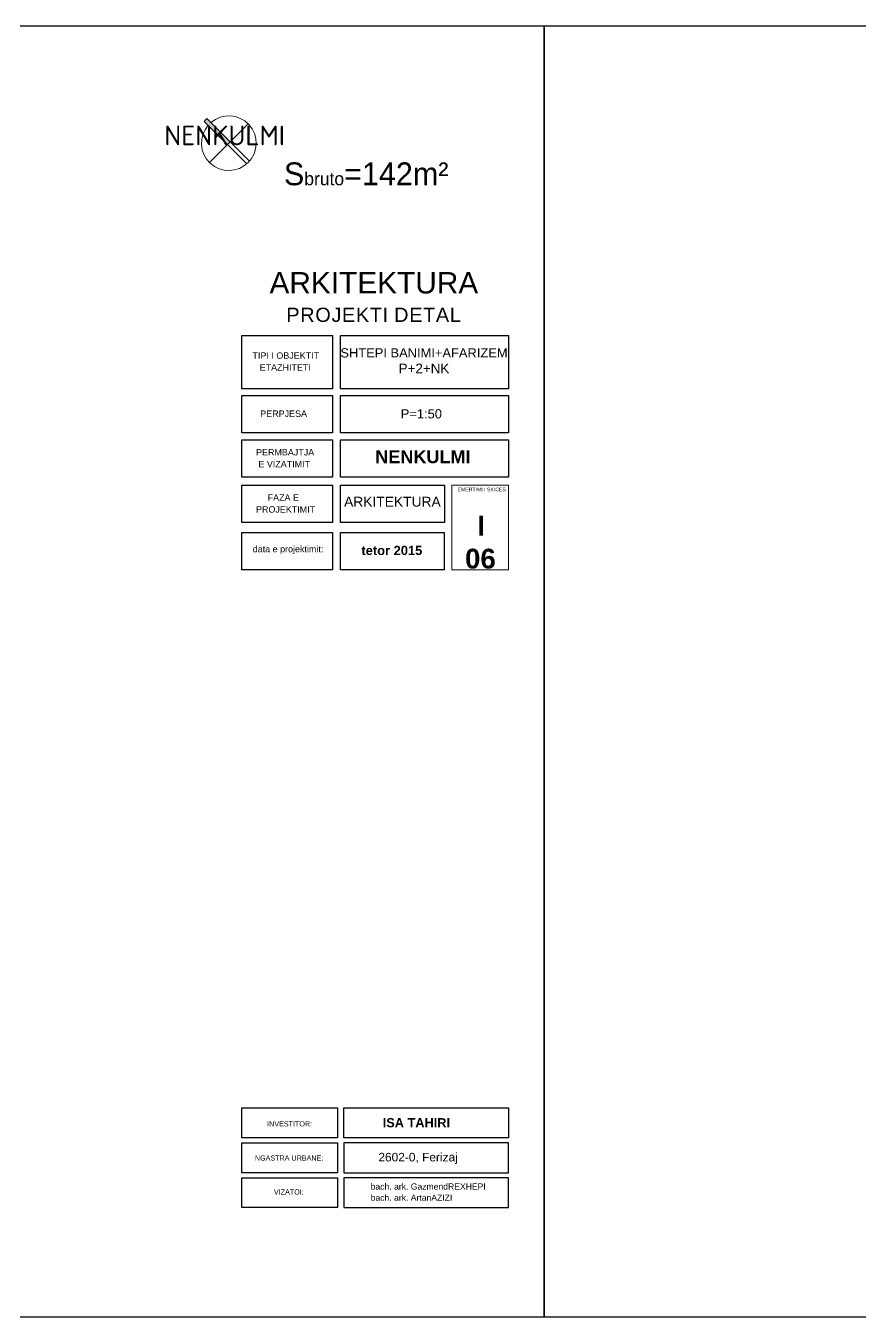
# Model space of a CAD drawing. Header units: metres. Extents: x 2674 to 33045, y -10854 to 2806.
# Drawn here: x 20322 to 21679, y 159 to 2259 of the extents above; entities that cross this region are included whole.
import ezdxf

# ---------------------------------------------------------------- set-up
doc = ezdxf.new("R2010")
doc.units = ezdxf.units.M
doc.layers.add('besi quza 1', color=7, linetype='Continuous', true_color=0x000000)
doc.styles.add('Dimensionet CM', font='swissc.ttf', dxfattribs={"height": 20})
doc.styles.get("Standard").update_dxf_attribs({"font": 'arial.ttf'})

# ---------------------------------------------------------------- blocks, each defined once
blk = doc.blocks.new('VERI 1')
at = {"layer": 'besi quza 1', "lineweight": 0}
h = blk.add_hatch(color=252, dxfattribs=at)
h.dxf.hatch_style = 1
edge = h.paths.add_edge_path()
edge.add_arc((-4.9, -4.9), 58.9, 128.1758, 135)
edge.add_line((-46.6, 36.7), (-4.9, -4.9))
edge.add_line((-4.9, -4.9), (0, 0))
edge.add_line((0, 0), (-41.4, 41.4))
at = {"layer": 'besi quza 1', "color": 252, "lineweight": 0}
for p, q in [((29.5, -39.4), (-46.6, 36.7)), ((34.5, -34.5), (-41.4, 41.4)), ((-37.1, -37.1), (32.1, 32.1))]:
    blk.add_line(p, q, dxfattribs=at)
at = {"layer": 'besi quza 1', "lineweight": 0}
blk.add_lwpolyline([(-41.4, 41.4, 0.029785), (-46.6, 36.7), (-4.9, -4.9), (0, 0)], format="xyb", close=True, dxfattribs=at)
at = {"layer": 'besi quza 1', "color": 252, "lineweight": 0}
blk.add_arc((-2.5, -2.5), 48.9, 139.1035, 130.8965, dxfattribs=at)
at = {"layer": 'besi quza 1', "lineweight": 0}
blk.add_arc((-4.9, -4.9), 58.9, 128.1758, 135, dxfattribs=at)

msp = doc.modelspace()

# ---------------------------------------------------------------- linework, layer by layer
at = {"elevation": -574.7}
for points in [[(18195, 158.8), (18195, 2258.8), (21165, 2258.8), (21165, 158.8), (18195, 158.8)], [(21165, 158.8), (21165, 2258.8), (24135, 2258.8), (24135, 158.8), (21165, 158.8)], [(20673.3, 1755.4), (20820.8, 1755.4), (20820.8, 1668.6), (20673.3, 1668.6)], [(21107.1, 1668.6), (20833.8, 1668.6), (20833.8, 1755.4), (21107.1, 1755.4)], [(20673.3, 1657.9), (20820.8, 1657.9), (20820.8, 1597.1), (20673.3, 1597.1)], [(21107.1, 1597.1), (20833.8, 1597.1), (20833.8, 1657.9), (21107.1, 1657.9)], [(20673.3, 1585.7), (20820.8, 1585.7), (20820.8, 1525), (20673.3, 1525)], [(21107.1, 1525), (20833.8, 1525), (20833.8, 1585.7), (21107.1, 1585.7)], [(20673.3, 1512), (20820.8, 1512), (20820.8, 1451.3), (20673.3, 1451.3)], [(21003.1, 1451.3), (20833.8, 1451.3), (20833.8, 1512), (21003.1, 1512)], [(20673.3, 1435), (20820.8, 1435), (20820.8, 1374.3), (20673.3, 1374.3)], [(20833.8, 1435), (21002.3, 1435), (21002.3, 1374.3), (20833.8, 1374.3)], [(20829, 450.4), (20673.3, 450.4), (20673.3, 499), (20829, 499)], [(21107.1, 450.4), (20839.4, 450.4), (20839.4, 499), (21107.1, 499)], [(20829, 393.7), (20673.3, 393.7), (20673.3, 442.3), (20829, 442.3)], [(21107.1, 442.3), (20839.4, 442.3), (20839.4, 393.7), (21107.1, 393.7)], [(20829, 337), (20673.3, 337), (20673.3, 385.6), (20829, 385.6)], [(21107.1, 385.6), (20839.4, 385.6), (20839.4, 337), (21107.1, 337)]]:
    msp.add_lwpolyline(points, close=True, dxfattribs=at)
at = {"layer": 'besi quza 1', "lineweight": 0, "elevation": -574.7}
msp.add_lwpolyline([(21107.1, 1374.3), (21015.1, 1374.3), (21015.1, 1512), (21107.1, 1512)], close=True, dxfattribs=at)

# ---------------------------------------------------------------- block references
at = {"layer": 'besi quza 1', "lineweight": 5, "xscale": -0.9087272727272718, "yscale": 0.9087272727272723, "zscale": 0.9087272727272723, "rotation": 89.99394407051531}
msp.add_blockref('VERI 1', (20650.1, 2065.7, -574.7), dxfattribs=at)

# ---------------------------------------------------------------- texts
at = {"color": 242, "insert": (20743.8, 2096.5, -574.7), "char_height": 19.164, "attachment_point": 3, "style": 'Dimensionet CM'}
msp.add_mtext('{\\fISOCPEUR|b0|i0|c0|p34;\\H1.667x;\\C14;NENKULMI}', dxfattribs=at)
at = {"insert": (20627.4, 2036.7, -574.7), "char_height": 37.121, "attachment_point": 1}
msp.add_mtext_dynamic_manual_height_columns('\\pi114.62;{\\fEras Light ITC|b0|i0|c0|p34;\\C251;S\\H0.57143x;bruto\\H1.75x;=142m²}', width=392.83, gutter_width=12.5, heights=[0], dxfattribs=at)
at = {"style": 'Dimensionet CM'}
for s, insert, char_height, width, attachment_point in [('{\\fArial|b0|i0|c0|p34;\\H2.667x;ARKITEKTURA\\P\\H0.66658x;\\T1.05;\\C252;PROJEKTI DETAL}', (20888.2, 1858.3, -574.7), 13.013, 451.723, 2), ('{\\fArial|b1|i0|c0|p34;ISA TAHIRI}', (20902.6, 482.5, -574.7), 14.848, 261.845, 1), ('{\\fArial|b0|i0|c0|p34;\\H1.333x;2602-0, Ferizaj}', (20895.5, 426, -574.7), 10.41, 228.038, 1)]:
    msp.add_mtext(s, dxfattribs=dict(at, insert=insert, char_height=char_height, width=width, attachment_point=attachment_point))
at = {"color": 252, "attachment_point": 1, "style": 'Dimensionet CM'}
for s, insert, char_height in [('{\\fArial|b0|i0|c0|p34;\\H0.8x;TIPI I OBJEKTIT \\P\\fTimes New Roman|b0|i0|c0|p18;\\H1.25x; }', (20690.9, 1727.8, -574.7), 13.013), ('{\\fArial|b0|i0|c0|p34;\\H0.8x;ETAZHITETI \\P\\fTimes New Roman|b0|i0|c0|p18;\\H1.25x; }', (20702.6, 1708.6, -574.7), 13.013), ('{\\fArial|b0|i0|c0|p34;\\H0.8x;PERPJESA \\P\\fTimes New Roman|b0|i0|c0|p18;\\H1.25x; }', (20703.5, 1633.3, -574.7), 13.013), ('{\\fArial|b0|i0|c0|p34;\\H0.8x;PERMBAJTJA  \\P\\fTimes New Roman|b0|i0|c0|p18;\\H1.25x; }', (20696.7, 1570.5, -574.7), 13.013), ('{\\fArial|b0|i0|c0|p34;\\H0.8x;E VIZATIMIT \\P\\fTimes New Roman|b0|i0|c0|p18;\\H1.25x; }', (20700.5, 1551.4, -574.7), 13.013), ('{\\fArial|b0|i0|c0|p34;\\H0.8x;FAZA E  \\P\\fTimes New Roman|b0|i0|c0|p18;\\H1.25x; }', (20715.5, 1496.8, -574.7), 13.013), ('{\\fArial|b0|i0|c0|p34;\\H0.8x;PROJEKTIMIT \\P\\fTimes New Roman|b0|i0|c0|p18;\\H1.25x; }', (20696.6, 1477.6, -574.7), 13.013), ('\\pi-56.507;{\\fArial|b0|i0|c0|p34;\\H0.8x;data e projektimit:\\P\\pi0;\\H0.99999x;\\P\\pi-2.4017;\\fTimes New Roman|b0|i0|c0|p18;\\H1.25x; }', (20747.8, 1413.2, -574.7), 13.013), ('\\pi-49.004;{\\fArial|b1|i0|c0|p34;\\H1.1522x;\\C256;tetor 2015}', (20917, 1413.2, -574.7), 13.013), ('{\\fArial|b0|i0|c0|p34;\\H0.8x;INVESTITOR:}', (20714.7, 477.4, -574.7), 10.41), ('{\\fArial|b0|i0|c0|p34;\\H0.8x;NGASTRA URBANE:\\P\\fTimes New Roman|b0|i0|c0|p18;\\H1.25x; }', (20694.8, 421.8, -574.7), 10.41), ('{\\fArial|b0|i0|c0|p34;\\H0.8x;VIZATOI:}', (20725.7, 366.6, -574.7), 10.41), ('{\\fArial|b0|i0|c0|p34;bach. ark. Gazmend\\C16;REXHEPI}', (20883, 376.3, -574.7), 10), ('{\\fArial|b0|i0|c0|p34;bach. ark. Artan\\C16;AZIZI}', (20883, 358.1, -574.7), 10)]:
    msp.add_mtext(s, dxfattribs=dict(at, insert=insert, char_height=char_height))
at = {"insert": (20969.7, 1734.5, -574.7), "char_height": 13.013, "attachment_point": 2, "style": 'Dimensionet CM'}
msp.add_mtext('{\\fArial|b0|i0|c0|p34;\\H1.1527x;SHTEPI BANIMI+AFARIZEM\\P\\H1.041x;P+2+NK\\H0.6667x; \\P\\fTimes New Roman|b0|i0|c0|p18;\\H1.25x; }', dxfattribs=at)
at = {"color": 252, "width": 205.938, "attachment_point": 1, "style": 'Dimensionet CM'}
for s, insert, char_height in [('{\\fArial|b0|i0|c0|p34;P=1:50}', (20931.9, 1635.4, -574.7), 15), ('\\pi64.165;{\\fArial|b0|i0|c0|p34;EMERTIMI I SKICES  \\P\\pi0;\\fTimes New Roman|b0|i0|c0|p18; }', (20960, 1507.9, -574.7), 6)]:
    msp.add_mtext(s, dxfattribs=dict(at, insert=insert, char_height=char_height))
at = {"color": 14, "insert": (20890.5, 1568.6, -574.7), "char_height": 21, "width": 196.597, "attachment_point": 1, "style": 'Dimensionet CM'}
msp.add_mtext('{\\fArial|b1|i0|c0|p34;NENKULMI}', dxfattribs=at)
at = {"color": 154, "insert": (20839.8, 1493, -574.7), "char_height": 13.013, "attachment_point": 1, "style": 'Dimensionet CM'}
msp.add_mtext('{\\fArial|b0|i0|c0|p34;\\H1.2346x;ARKITEKTURA \\H0.64802x;\\P\\fTimes New Roman|b0|i0|c0|p18;\\H1.25x; }', dxfattribs=at)
at = {"color": 154, "insert": (21009.8, 1462, -574.7), "char_height": 13.013, "width": 99.808, "attachment_point": 1, "style": 'Dimensionet CM'}
msp.add_mtext('\\pi46.661;{\\fArial|b1|i0|c0|p34;\\H2.4691x;I\\P\\pi26.684;06\\P\\pi0;\\fTimes New Roman|b0|i0|c0|p18;\\H0.40501x; }', dxfattribs=at)

doc.saveas('drawing.dxf')
